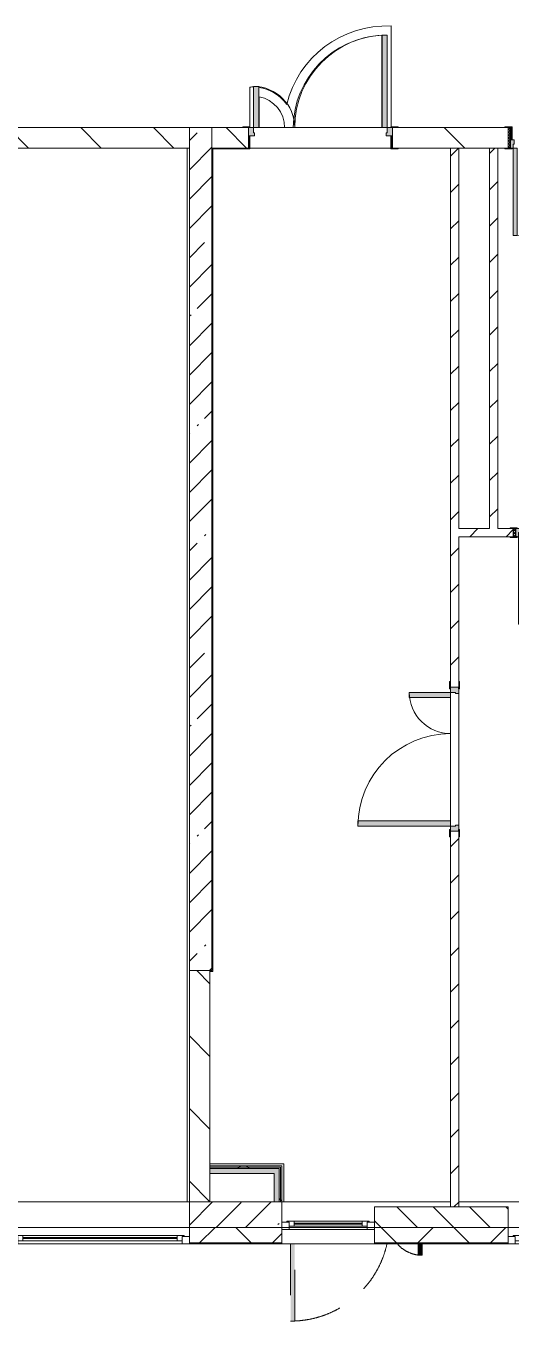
# Model space of a CAD drawing. Header units: millimetres. Extents: x -3245 to 186632, y -8553 to 29000.
# Drawn here: x 165162 to 169882, y -1010 to 11589 of the extents above; entities that cross this region are included whole.
import ezdxf

# ---------------------------------------------------------------- set-up
doc = ezdxf.new("R2010")
doc.units = ezdxf.units.MM
doc.linetypes.add('200_ШТРИХ__ш1_п0_6_', pattern=[800, 500, -300])
for name, color, linetype, lineweight in [('A-DETL-MBND-1', 7, '200_ШТРИХ__ш1_п0_6_', 9), ('A-GLAZ-2', 7, 'Continuous', 5), ('A-WALL', 7, 'Continuous', 9), ('A-WALL-7', 7, 'Continuous', 5), ('I-WALL-29', 7, 'Continuous', 5), ('S-COLS-2', 7, 'Continuous', 5)]:
    doc.layers.add(name, color=color, linetype=linetype, lineweight=lineweight)
for name, color, linetype, lineweight, true_color in [('A-DOOR-2', 7, 'Continuous', 5, 0xaaaaaa), ('A-DOOR-3', 7, 'Continuous', 5, 0xe2e2e2), ('A-DOOR-FRAM-2', 7, 'Continuous', 5, 0xe2e2e2), ('A-DOOR-FRAM-3', 7, 'Continuous', 5, 0xaaaaaa), ('A-FLOR-2', 7, 'Continuous', 5, 0xaaaaaa), ('I-WALL-28', 7, 'Continuous', 9, 0xe7e7e7)]:
    doc.layers.add(name, color=color, linetype=linetype, lineweight=lineweight, true_color=true_color)
pattern_1 = [(135, (59622.45, 0), (-353.5534, -353.5534), [])]
pattern_2 = [(45, (59622.45, 0), (-176.7767, 176.7767), [])]
pattern_3 = [(45, (59622.45, 0), (-285.1231, 285.1231), []), (45, (59907.57, 0), (-285.1231, 285.1231), [504.031, -100.806, 16.764, -84.042])]
pattern_4 = [(45, (59622.45, 0), (-530.33, 530.33), []), (135, (59622.45, 0), (-530.33, -530.33), [])]

# ---------------------------------------------------------------- blocks, each defined once
blk = doc.blocks.new('120_Окно_СКБ_1Ст - 120_Окно_СКБ_1Ст 900х2500_h_ с форточкой-22876038-2_4_1_птичка')
at = {"layer": 'A-GLAZ-2'}
for p, q in [((-450, -127), (-450, -57)), ((-450, -57), (-380, -57)), ((450, -57), (-450, -57)), ((-380, -57), (-380, -127)), ((380, -87), (-380, -87)), ((-380, -87), (-380, -127)), ((-330, -137), (-330, -87)), ((-330, -107), (330, -107)), ((330, -117), (-330, -117)), ((330, -137), (330, -87)), ((380, -127), (380, -57)), ((380, -57), (450, -57)), ((380, -127), (380, -87)), ((450, -57), (450, -127)), ((-380, -127), (-450, -127)), ((-450, -127), (-400, -127)), ((-380, -127), (-400, -127)), ((-400, -127), (-400, -137)), ((-400, -137), (400, -137)), ((400, -137), (-400, -137)), ((450, -127), (380, -127)), ((400, -127), (380, -127)), ((400, -127), (450, -127)), ((400, -137), (400, -127))]:
    blk.add_line(p, q, dxfattribs=at)
blk = doc.blocks.new('110_Дверь_СКБ_2Ст - Д-2а_л_ Из коридора на лестницу-32216062-2_4_1_птичка')
at = {"layer": 'A-DOOR-3'}
for points in [[(612.5, 100), (662.5, 100), (662.5, 1000), (612.5, 1000), (612.5, 721)], [(-587.5, 100), (-587.5, 500), (-637.5, 500), (-637.5, 100)], [(712.5, -100), (712.5, 20), (697.5, 20), (697.5, -100)]]:
    blk.add_hatch(color=256, dxfattribs=at).paths.add_polyline_path(points)
h = blk.add_hatch(color=256, dxfattribs=at)
h.paths.add_polyline_path([(652.5, 20), (712.5, 20), (712.5, 100), (662.5, 100), (662.5, 50), (652.5, 50)])
h.paths.add_polyline_path([(-687.5, 20), (-627.5, 20), (-627.5, 50), (-637.5, 50), (-637.5, 100), (-687.5, 100)])
at = {"layer": 'A-DOOR-FRAM-2'}
for points in [[(-672.5, 100), (-672.5, 108), (-742.5, 108), (-742.5, 100)], [(-672.5, -100), (-672.5, 20), (-687.5, 20), (-687.5, -100)], [(767.5, 100), (767.5, 108), (697.5, 108), (697.5, 100)], [(-672.5, -108), (-672.5, -100), (-742.5, -100), (-742.5, -108)], [(767.5, -108), (767.5, -100), (697.5, -100), (697.5, -108)]]:
    blk.add_hatch(color=256, dxfattribs=at).paths.add_polyline_path(points)
at = {"layer": 'A-DOOR-2'}
for p, q in [((662.5, 1000), (612.5, 1000)), ((612.5, 1000), (612.5, 100)), ((662.5, 100), (662.5, 1000)), ((-637.5, 500), (-637.5, 100)), ((-587.5, 500), (-637.5, 500)), ((-587.5, 100), (-587.5, 500)), ((-637.5, 100), (-587.5, 100)), ((612.5, 100), (662.5, 100))]:
    blk.add_line(p, q, dxfattribs=at)
for centre, radius, start, end in [((662.5, 100), 900, 90, 180), ((-637.5, 100), 400, 360, 90)]:
    blk.add_arc(centre, radius, start, end, dxfattribs=at)
at = {"layer": 'A-DOOR-FRAM-3'}
for p, q in [((-672.5, 108), (-742.5, 108)), ((-742.5, 108), (-742.5, 100)), ((-742.5, 100), (-672.5, 100)), ((-637.5, 100), (-687.5, 100)), ((-687.5, 100), (-687.5, 20)), ((-687.5, 20), (-627.5, 20)), ((-672.5, 20), (-687.5, 20)), ((-687.5, 20), (-687.5, -100)), ((-672.5, 100), (-672.5, 108)), ((-672.5, -100), (-672.5, 20)), ((-637.5, 50), (-637.5, 100)), ((-627.5, 50), (-637.5, 50)), ((-627.5, 20), (-627.5, 50)), ((662.5, 50), (652.5, 50)), ((652.5, 50), (652.5, 20)), ((652.5, 20), (712.5, 20)), ((662.5, 100), (662.5, 50)), ((712.5, 100), (662.5, 100)), ((767.5, 108), (697.5, 108)), ((697.5, 108), (697.5, 100)), ((697.5, 100), (767.5, 100)), ((712.5, 20), (697.5, 20)), ((697.5, 20), (697.5, -100)), ((712.5, 20), (712.5, 100)), ((712.5, -100), (712.5, 20)), ((767.5, 100), (767.5, 108)), ((-672.5, -100), (-742.5, -100)), ((-742.5, -100), (-742.5, -108)), ((-742.5, -108), (-672.5, -108)), ((-687.5, -100), (-672.5, -100)), ((-672.5, -108), (-672.5, -100)), ((697.5, -100), (712.5, -100)), ((767.5, -100), (697.5, -100)), ((697.5, -100), (697.5, -108)), ((697.5, -108), (767.5, -108)), ((767.5, -108), (767.5, -100))]:
    blk.add_line(p, q, dxfattribs=at)
blk = doc.blocks.new('110_Дверь_СКБ_1Ст_Внутренняя1 - Д-8 950x2100h_охрана-V164-2_4_1_птичка')
at = {"layer": 'A-DOOR-2'}
h = blk.add_hatch(dxfattribs=at)
h.set_pattern_fill('FP_136', color=256, style=0, pattern_type=2)
h.set_pattern_definition([(135, (1826.41, 164.685), (-14.14214, -14.14214), []), (225, (1826.41, 164.685), (14.14214, -14.14214), [])])
h.paths.add_polyline_path([(487.5, 100), (462.5, 100), (462.5, -100), (487.5, -100)])
at = {"layer": 'A-DOOR-3'}
h = blk.add_hatch(color=256, dxfattribs=at)
h.paths.add_polyline_path([(437.5, 100), (437.5, 60), (427.5, 60), (427.5, 20), (462.5, 20), (461.2, 100)])
h.paths.add_polyline_path([(-437.5, 100), (-437.5, 20), (-402.5, 20), (-402.5, 60), (-412.5, 60), (-412.5, 100)])
at = {"layer": 'A-DOOR-FRAM-2'}
for points in [[(397.5, 950), (397.5, 100), (437.5, 100), (437.5, 950)], [(-422.5, 108), (-492.5, 108), (-492.5, 100), (-422.5, 100)], [(-422.5, 20), (-437.5, 20), (-437.5, -100), (-422.5, -100)], [(461.2, 108), (447.5, 108), (447.5, 100), (517.5, 100), (517.5, 108)], [(461.2, 20), (447.5, 20), (447.5, -100), (462.5, -100), (462.5, 20)], [(-422.5, -100), (-492.5, -100), (-492.5, -108), (-422.5, -108)], [(517.5, -100), (447.5, -100), (447.5, -108), (517.5, -108)]]:
    blk.add_hatch(color=256, dxfattribs=at).paths.add_polyline_path(points)
at = {"layer": 'A-DOOR-FRAM-3'}
h = blk.add_hatch(dxfattribs=at)
h.set_pattern_fill('FP_137', color=256, style=0, pattern_type=2)
h.set_pattern_definition([(45, (-296.384, 164.685), (-14.1421, 14.1421), []), (135, (-296.384, 164.685), (-14.1421, -14.1421), [])])
h.paths.add_polyline_path([(-437.5, 100), (-462.5, 100), (-462.5, -100), (-437.5, -100)])
at = {"layer": 'A-DOOR-2'}
for p, q in [((437.5, 950), (397.5, 950)), ((397.5, 950), (397.5, 100)), ((437.5, 100), (437.5, 950)), ((397.5, 100), (437.5, 100))]:
    blk.add_line(p, q, dxfattribs=at)
blk.add_arc((437.5, 100), 850, 90, 180, dxfattribs=at)
at = {"layer": 'A-DOOR-FRAM-3'}
for p, q in [((-422.5, 108), (-492.5, 108)), ((-492.5, 108), (-492.5, 100)), ((-492.5, 100), (-422.5, 100)), ((-437.5, 100), (-462.5, 100)), ((-462.5, 100), (-462.5, -100)), ((-412.5, 100), (-437.5, 100)), ((-437.5, 100), (-437.5, 20)), ((-437.5, -100), (-437.5, 100)), ((-422.5, 100), (-437.5, 100)), ((-437.5, 100), (-437.5, 99)), ((-437.5, 99), (-422.5, 99)), ((-437.5, 20), (-402.5, 20)), ((-422.5, 20), (-437.5, 20)), ((-437.5, 20), (-437.5, -100)), ((-422.5, 100), (-422.5, 108)), ((-422.5, 99), (-422.5, 100)), ((-422.5, -100), (-422.5, 20)), ((-412.5, 60), (-412.5, 100)), ((-402.5, 60), (-412.5, 60)), ((-402.5, 20), (-402.5, 60)), ((437.5, 60), (427.5, 60)), ((427.5, 60), (427.5, 20)), ((427.5, 20), (462.5, 20)), ((437.5, 100), (437.5, 60)), ((462.5, 100), (437.5, 100)), ((517.5, 108), (447.5, 108)), ((447.5, 108), (447.5, 100)), ((462.5, 100), (447.5, 100)), ((447.5, 100), (447.5, 99)), ((447.5, 100), (517.5, 100)), ((447.5, 99), (462.5, 99)), ((462.5, 20), (447.5, 20)), ((447.5, 20), (447.5, -100)), ((462.5, 20), (462.5, 100)), ((487.5, 100), (462.5, 100)), ((462.5, 100), (462.5, -100)), ((462.5, 99), (462.5, 100)), ((462.5, -100), (462.5, 20)), ((487.5, -100), (487.5, 100)), ((517.5, 100), (517.5, 108)), ((-422.5, -100), (-492.5, -100)), ((-492.5, -100), (-492.5, -108)), ((-492.5, -108), (-422.5, -108)), ((-462.5, -100), (-437.5, -100)), ((-437.5, -100), (-422.5, -100)), ((-422.5, -108), (-422.5, -100)), ((447.5, -100), (462.5, -100)), ((517.5, -100), (447.5, -100)), ((447.5, -100), (447.5, -108)), ((447.5, -108), (517.5, -108)), ((462.5, -100), (487.5, -100)), ((517.5, -108), (517.5, -100))]:
    blk.add_line(p, q, dxfattribs=at)
blk = doc.blocks.new('110_Дверь_СКБ_1Ст_Внутренняя1 - Д-8 950x2100h_охрана-V165-2_4_1_птичка')
at = {"layer": 'A-DOOR-2'}
h = blk.add_hatch(dxfattribs=at)
h.set_pattern_fill('FP_172', color=256, style=0, pattern_type=2)
h.set_pattern_definition([(135, (1826.41, 104.685), (-14.14214, -14.14214), []), (225, (1826.41, 104.685), (14.14214, -14.14214), [])])
h.paths.add_polyline_path([(487, 40), (462, 40), (462, -40), (487, -40)])
at = {"layer": 'A-DOOR-3'}
h = blk.add_hatch(color=256, dxfattribs=at)
h.paths.add_polyline_path([(437, 40), (437, 0), (427, 0), (427, -40), (462, -40), (462, 40)])
h.paths.add_polyline_path([(-413, 40), (-438, 40), (-438, -40), (-403, -40), (-403, 0), (-413, 0)])
at = {"layer": 'A-DOOR-FRAM-2'}
for points in [[(437, 890), (397, 890), (397, 40), (437, 40), (437, 67)], [(-493, 48), (-493, 40), (-423, 40), (-423, 48)], [(517, 48), (447, 48), (447, 40), (517, 40)], [(-423, -40), (-493, -40), (-493, -48), (-423, -48)], [(447, -40), (447, -48), (517, -48), (517, -40)]]:
    blk.add_hatch(color=256, dxfattribs=at).paths.add_polyline_path(points)
at = {"layer": 'A-DOOR-FRAM-3'}
h = blk.add_hatch(dxfattribs=at)
h.set_pattern_fill('FP_173', color=256, style=0, pattern_type=2)
h.set_pattern_definition([(45, (-296.384, 104.685), (-14.1421, 14.1421), []), (135, (-296.384, 104.685), (-14.1421, -14.1421), [])])
h.paths.add_polyline_path([(-438, 40), (-463, 40), (-463, -40), (-438, -40)])
at = {"layer": 'A-DOOR-2'}
for p, q in [((437, 890), (397, 890)), ((397, 890), (397, 40)), ((437, 40), (437, 890)), ((397, 40), (437, 40))]:
    blk.add_line(p, q, dxfattribs=at)
blk.add_arc((437, 40), 850, 90, 180, dxfattribs=at)
at = {"layer": 'A-DOOR-FRAM-3'}
for p, q in [((-423, 48), (-493, 48)), ((-493, 48), (-493, 40)), ((-493, 40), (-423, 40)), ((-438, 40), (-463, 40)), ((-463, 40), (-463, -40)), ((-413, 40), (-438, 40)), ((-438, 40), (-438, -40)), ((-438, -40), (-438, 40)), ((-423, 40), (-438, 40)), ((-438, 40), (-438, 39)), ((-438, 39), (-423, 39)), ((-423, 40), (-423, 48)), ((-423, 39), (-423, 40)), ((-413, 0), (-413, 40)), ((-403, 0), (-413, 0)), ((-403, -40), (-403, 0)), ((437, 0), (427, 0)), ((427, 0), (427, -40)), ((437, 40), (437, 0)), ((462, 40), (437, 40)), ((517, 48), (447, 48)), ((447, 48), (447, 40)), ((462, 40), (447, 40)), ((447, 40), (447, 39)), ((447, 40), (517, 40)), ((447, 39), (462, 39)), ((462, -40), (462, 40)), ((487, 40), (462, 40)), ((462, 40), (462, -40)), ((462, 39), (462, 40)), ((487, -40), (487, 40)), ((517, 40), (517, 48)), ((-423, -40), (-493, -40)), ((-493, -40), (-493, -48)), ((-493, -48), (-423, -48)), ((-463, -40), (-438, -40)), ((-423, -39), (-438, -39)), ((-438, -39), (-438, -40)), ((-438, -40), (-403, -40)), ((-438, -40), (-423, -40)), ((-423, -40), (-423, -39)), ((-423, -48), (-423, -40)), ((427, -40), (462, -40)), ((462, -39), (447, -39)), ((447, -39), (447, -40)), ((447, -40), (462, -40)), ((517, -40), (447, -40)), ((447, -40), (447, -48)), ((447, -48), (517, -48)), ((462, -40), (462, -39)), ((462, -40), (487, -40)), ((517, -48), (517, -40))]:
    blk.add_line(p, q, dxfattribs=at)
blk = doc.blocks.new('110_Дверь_СКБ_2Ст_Наружная - ДН-5_л__ Двухстворчатая 1350 х3800 _h_ в свету с верхним остеклением-21877029-2_4_1_птичка')
at = {"layer": 'A-DETL-MBND-1'}
for points in [[(619, 1010), (619, 258), (659, 258), (659, 1010)], [(-621, 370), (-621, 258), (-581, 258), (-581, 370)]]:
    blk.add_hatch(color=256, dxfattribs=at).paths.add_polyline_path(points)
for p, q in [((659, 1010), (619, 1010)), ((619, 1010), (619, 258)), ((659, 258), (659, 1010)), ((-621, 370), (-621, 258)), ((-581, 370), (-621, 370)), ((-581, 258), (-581, 370))]:
    blk.add_line(p, q, dxfattribs=at)
for centre, radius, start, end in [((659, 50), 960, 90, 167.443), ((-621, 50), 320, 42.2942, 90)]:
    blk.add_arc(centre, radius, start, end, dxfattribs=at)
blk = doc.blocks.new('120_Окно_СКБ_2Ст_Фрамуга сверху - 120_Окно_СКБ_2Ст_2300х2500_h_ ДОО-22877051-2_4_1_птичка')
at = {"layer": 'A-GLAZ-2'}
for p, q in [((-1150, 13), (-1150, 83)), ((-1150, 83), (-1080, 83)), ((1150, 83), (-1150, 83)), ((-1080, 13), (-1150, 13)), ((-1150, 13), (-1100, 13)), ((-1080, 13), (-1100, 13)), ((-1100, 13), (-1100, 3)), ((-1100, 3), (540, 3)), ((540, 3), (-1100, 3)), ((-1080, 83), (-1080, 13)), ((-1080, 83), (1080, 83)), ((520, 53), (-1080, 53)), ((-1080, 53), (-1080, 13)), ((-1030, 3), (-1030, 53)), ((-1030, 33), (470, 33)), ((470, 23), (-1030, 23)), ((470, 3), (470, 53)), ((520, 13), (520, 83)), ((520, 83), (590, 83)), ((520, 13), (520, 53)), ((590, 13), (520, 13)), ((540, 13), (520, 13)), ((540, 13), (570, 13)), ((540, 13), (570, 13)), ((540, 3), (540, 13)), ((590, 13), (570, 13)), ((570, 13), (570, 3)), ((570, 3), (1100, 3)), ((1100, 3), (570, 3)), ((590, 83), (590, 13)), ((1080, 53), (590, 53)), ((590, 53), (590, 13)), ((640, 3), (640, 53)), ((640, 33), (1030, 33)), ((1030, 23), (640, 23)), ((1030, 3), (1030, 53)), ((1080, 13), (1080, 83)), ((1080, 83), (1150, 83)), ((1080, 13), (1080, 53)), ((1150, 13), (1080, 13)), ((1100, 13), (1080, 13)), ((1100, 13), (1150, 13)), ((1100, 3), (1100, 13)), ((1150, 83), (1150, 13))]:
    blk.add_line(p, q, dxfattribs=at)
blk = doc.blocks.new('110_Дверь_СКБ_2Ст - Д-5_п_ Из игровой в коридор-32351726-2_4_1_птичка')
at = {"layer": 'A-DOOR-3'}
h = blk.add_hatch(color=256, dxfattribs=at)
h.paths.add_polyline_path([(712, -40), (712, 40), (652, 40), (652, 10), (662, 10), (662, -40)])
h.paths.add_polyline_path([(-628, 40), (-688, 40), (-688, -40), (-638, -40), (-638, 10), (-628, 10)])
for points in [[(-588, -440), (-588, -40), (-638, -40), (-638, -440)], [(662, -40), (612, -40), (612, -940), (662, -940)]]:
    blk.add_hatch(color=256, dxfattribs=at).paths.add_polyline_path(points)
at = {"layer": 'A-DOOR-FRAM-2'}
for points in [[(-673, 48), (-743, 48), (-743, 40), (-673, 40)], [(767, 48), (697, 48), (697, 40), (767, 40)], [(-673, -40), (-743, -40), (-743, -48), (-673, -48)], [(767, -40), (697, -40), (697, -48), (767, -48)]]:
    blk.add_hatch(color=256, dxfattribs=at).paths.add_polyline_path(points)
at = {"layer": 'A-DOOR-2'}
for p, q in [((-638, -40), (-588, -40)), ((-638, -440), (-638, -40)), ((-588, -40), (-588, -440)), ((612, -40), (662, -40)), ((612, -940), (612, -40)), ((662, -40), (662, -940)), ((-588, -440), (-638, -440)), ((662, -940), (612, -940))]:
    blk.add_line(p, q, dxfattribs=at)
for centre, radius, start, end in [((-638, -40), 400, 270, 0), ((662, -40), 900, 180, 270)]:
    blk.add_arc(centre, radius, start, end, dxfattribs=at)
at = {"layer": 'A-DOOR-FRAM-3'}
for p, q in [((-743, 48), (-673, 48)), ((-743, 40), (-743, 48)), ((-673, 40), (-743, 40)), ((-688, 40), (-628, 40)), ((-688, -40), (-688, 40)), ((-688, 40), (-673, 40)), ((-688, 39), (-688, 40)), ((-673, 39), (-688, 39)), ((-673, 48), (-673, 40)), ((-673, 40), (-673, 39)), ((-638, 10), (-638, -40)), ((-628, 10), (-638, 10)), ((-628, 40), (-628, 10)), ((652, 40), (712, 40)), ((652, 10), (652, 40)), ((662, 10), (652, 10)), ((662, -40), (662, 10)), ((697, 40), (697, 48)), ((697, 48), (767, 48)), ((697, 39), (697, 40)), ((697, 40), (712, 40)), ((767, 40), (697, 40)), ((712, 39), (697, 39)), ((712, 40), (712, -40)), ((712, 40), (712, 39)), ((767, 48), (767, 40)), ((-743, -40), (-673, -40)), ((-743, -48), (-743, -40)), ((-673, -48), (-743, -48)), ((-638, -40), (-688, -40)), ((-673, -40), (-673, -48)), ((712, -40), (662, -40)), ((697, -48), (697, -40)), ((697, -40), (767, -40)), ((767, -48), (697, -48)), ((767, -40), (767, -48))]:
    blk.add_line(p, q, dxfattribs=at)

msp = doc.modelspace()

# ---------------------------------------------------------------- hatches: boundary and pattern name
at = {"layer": 'A-WALL-7'}
h = msp.add_hatch(dxfattribs=at)
h.set_pattern_fill('FP_133', color=256, style=0, pattern_type=2)
h.set_pattern_definition([(135, (59622.45, 0), (-176.7767, -176.7767), [])])
h.paths.add_polyline_path([(181652.4, -100), (182452.4, -100), (182452.4, 100), (181652.4, 100)])
h.paths.add_polyline_path([(169781.6, -100), (169852.4, -100), (169852.4, 100), (168552.4, 100), (168552.4, -100), (169317.9, -100)])
h.paths.add_polyline_path([(178593.1, -100), (178952.4, -100), (178952.4, 100), (178452.4, 100), (178452.4, -100)])
h.paths.add_polyline_path([(173302.4, -100), (173302.4, 100), (173052.4, 100), (173052.4, -100)])
h.paths.add_polyline_path([(174202.4, -100), (175252.4, -100), (175252.4, 100), (174202.4, 100)])
h.paths.add_polyline_path([(154402.4, -100), (154402.4, 100), (154152.4, 100), (154152.4, -100)])
h.paths.add_polyline_path([(155405.1, -100), (158652.4, -100), (158651.4, 100), (155302.4, 100), (155302.4, -100)])
h.paths.add_polyline_path([(162252.4, -100), (162502.4, -100), (162502.4, 100), (162252.4, 100)])
h.paths.add_polyline_path([(164216.5, -100), (164452.4, -100), (164452.4, 100), (163402.4, 100), (163402.4, -100)])
h.paths.add_polyline_path([(160452.4, -100), (161352.4, -100), (161352.4, 100), (160452.4, 100)])
h.paths.add_polyline_path([(152158.8, -100), (152352.4, -100), (152352.4, 100), (151552.4, 100), (151552.4, -100), (151718.2, -100)])
h = msp.add_hatch(dxfattribs=at)
h.set_pattern_fill('FP_123', color=256, style=0, pattern_type=2)
h.set_pattern_definition([(45, (59622.45, 0), (-353.5534, 353.5534), []), (135, (59622.45, 0), (-353.5534, -353.5534), [])])
h.paths.add_polyline_path([(181839.4, -250), (182452.4, -250), (182452.4, -100), (181652.4, -100), (181652.4, -250)])
h.paths.add_polyline_path([(179984.4, -250), (180752.4, -250), (180752.4, -100), (179852.4, -100), (179852.4, -250)])
h.paths.add_polyline_path([(184622, -250), (184702.4, -250), (184702.4, -100), (183352.4, -100), (183352.4, -250), (183694.4, -250)])
h.paths.add_polyline_path([(172152.4, -250), (173302.4, -250), (173302.4, -100), (172152.4, -100)])
h.paths.add_polyline_path([(166999.1, -250), (167652.4, -250), (167652.4, -100), (166752.4, -100), (166752.4, -250)])
h.paths.add_polyline_path([(168552.4, -250), (169852.4, -250), (169852.4, -100), (168552.4, -100)])
h.paths.add_polyline_path([(174202.4, -250), (175252.4, -250), (175252.4, -100), (174202.4, -100)])
h.paths.add_polyline_path([(178952.4, -250), (178952.4, -100), (177552.4, -100), (177552.4, -250), (178593.1, -250)])
h.paths.add_polyline_path([(161434, -250), (162502.4, -250), (162502.4, -100), (160452.4, -100), (160452.4, -250), (161352.4, -250)])
h.paths.add_polyline_path([(163402.4, -250), (164452.4, -250), (164452.4, -100), (163402.4, -100)])
h.paths.add_polyline_path([(158652.4, -250), (159552.4, -250), (159552.4, -100), (155302.4, -100), (155302.4, -250), (158651.4, -250)])
h.paths.add_polyline_path([(153252.4, -250), (154402.4, -250), (154402.4, -100), (153252.4, -100)])
h.paths.add_polyline_path([(148832.4, -250), (150652.4, -250), (150652.4, -100), (148832.4, -100)])
h.paths.add_polyline_path([(151695, -250), (152352.4, -250), (152352.4, -100), (151552.4, -100), (151552.4, -250)])
at = {"layer": 'I-WALL-28'}
for points in [[(167577.4, 426), (167577.4, 476), (166952.4, 476), (166952.4, 426), (166999.1, 426)], [(167577.4, 150), (167627.4, 150), (167627.4, 476), (167577.4, 476), (167577.4, 230.5)]]:
    msp.add_hatch(color=256, dxfattribs=at).paths.add_polyline_path(points)
at = {"layer": 'I-WALL-29'}
h = msp.add_hatch(dxfattribs=at)
h.set_pattern_fill('FP_134', color=256, style=0, pattern_type=2)
h.set_pattern_definition(pattern_1)
h.paths.add_polyline_path([(164747.4, 10400), (166752.4, 10400), (166752.4, 10600), (164717.4, 10600), (164717.4, 10400)])
h.paths.add_polyline_path([(162361.5, 10400), (163267.4, 10400), (163267.4, 10600), (161232.4, 10600), (161232.4, 10400)])
h = msp.add_hatch(dxfattribs=at)
h.set_pattern_fill('FP_131', color=256, style=0, pattern_type=2)
h.set_pattern_definition(pattern_3)
h.paths.add_polyline_path([(166972.4, 2400), (166972.4, 10600), (166752.4, 10600), (166752.4, 2400)])
h = msp.add_hatch(dxfattribs=at)
h.set_pattern_fill('FP_134', color=256, style=0, pattern_type=2)
h.set_pattern_definition(pattern_1)
h.paths.add_polyline_path([(178952.4, 10400), (180832.4, 10400), (180832.4, 10600), (178952.4, 10600)])
h.paths.add_polyline_path([(166999.1, 10400), (167327.4, 10400), (167327.4, 10600), (166972.4, 10600), (166972.4, 10400)])
h.paths.add_polyline_path([(171172.9, 10400), (171552.4, 10400), (171552.4, 10600), (170802.4, 10600), (170802.4, 10400), (170832.4, 10400)])
h.paths.add_polyline_path([(168727.4, 10400), (169852.4, 10400), (169852.4, 10600), (168727.4, 10600), (168727.4, 10520)])
h = msp.add_hatch(dxfattribs=at)
h.set_pattern_fill('FP_135', color=256, style=0, pattern_type=2)
h.set_pattern_definition(pattern_2)
h.paths.add_polyline_path([(169317.9, 100), (169372.4, 100), (169372.4, 3755), (169292.4, 3755), (169292.4, 100)])
h.paths.add_polyline_path([(169292.4, 5155), (169372.4, 5155), (169372.4, 10400), (169292.4, 10400), (169292.4, 5210)])
h = msp.add_hatch(dxfattribs=at)
h.set_pattern_fill('FP_135', color=256, style=0, pattern_type=2)
h.set_pattern_definition(pattern_2)
h.paths.add_polyline_path([(169752.4, 6700), (169752.4, 10400), (169672.4, 10400), (169672.4, 6700)])
h = msp.add_hatch(dxfattribs=at)
h.set_pattern_fill('FP_135', color=256, style=0, pattern_type=2)
h.set_pattern_definition(pattern_2)
h.paths.add_polyline_path([(169372.4, 6620), (169902.4, 6620), (169902.4, 6700), (169372.4, 6700)])
h.paths.add_polyline_path([(170852.4, 6620), (171552.4, 6620), (171552.4, 6700), (170852.4, 6700)])
h = msp.add_hatch(dxfattribs=at)
h.set_pattern_fill('FP_134', color=256, style=0, pattern_type=2)
h.set_pattern_definition(pattern_1)
h.paths.add_polyline_path([(166952.4, 150), (166952.4, 2400), (166752.4, 2400), (166752.4, 150)])
h = msp.add_hatch(dxfattribs=at)
h.set_pattern_fill('FP_227', color=256, style=0, pattern_type=2)
h.set_pattern_definition(pattern_4)
h.paths.add_polyline_path([(167639.9, 488.5), (167639.9, 501), (166952.4, 501), (166952.4, 488.5), (167627.4, 488.5)])
h = msp.add_hatch(dxfattribs=at)
h.set_pattern_fill('FP_227', color=256, style=0, pattern_type=2)
h.set_pattern_definition(pattern_4)
h.paths.add_polyline_path([(167577.4, 476), (167627.4, 476), (167627.4, 488.5), (166952.4, 488.5), (166952.4, 476), (166999.1, 476)])
h = msp.add_hatch(dxfattribs=at)
h.set_pattern_fill('FP_227', color=256, style=0, pattern_type=2)
h.set_pattern_definition(pattern_4)
h.paths.add_polyline_path([(167627.4, 150), (167639.9, 150), (167639.9, 488.5), (167627.4, 488.5), (167627.4, 230.5)])
h = msp.add_hatch(dxfattribs=at)
h.set_pattern_fill('FP_227', color=256, style=0, pattern_type=2)
h.set_pattern_definition(pattern_4)
h.paths.add_polyline_path([(167639.9, 150), (167652.4, 150), (167652.4, 501), (167639.9, 501), (167639.9, 230.5)])
at = {"layer": 'S-COLS-2'}
h = msp.add_hatch(dxfattribs=at)
h.set_pattern_fill('FP_131', color=256, style=0, pattern_type=2)
h.set_pattern_definition(pattern_3)
h.paths.add_polyline_path([(166752.4, -100), (167652.4, -100), (167652.4, 150), (166752.4, 150)])

# ---------------------------------------------------------------- linework, layer by layer
at = {"layer": 'A-FLOR-2'}
for p, q in [((168624.5, 11497.8), (168624.5, 10600)), ((168714.5, 10608), (168714.5, 11588.1)), ((167340.4, 10993.6), (167340.4, 10608)), ((167430.4, 10600), (167430.4, 10899.7)), ((167430.4, 10600), (167762.1, 10600)), ((166732.4, 150), (166732.4, 10400)), ((167272.4, 10392), (166982.4, 10392)), ((166982.4, 10392), (166982.4, 2392)), ((166982.4, 2392), (166952.4, 2392)), ((166952.4, 521), (167672.4, 521)), ((167672.4, 521), (167672.4, 150))]:
    msp.add_line(p, q, dxfattribs=at)
for centre, radius, start, end in [((168672, 10589), 1000, 87.56236, 166.45029), ((168672, 10589), 910, 92.99005, 179.3074), ((167374, 10600), 395, 89.4985, 94.87345), ((167374, 10600), 395, 34.42231, 82.19504), ((167374, 10600), 305, 360, 79.33549)]:
    msp.add_arc(centre, radius, start, end, dxfattribs=at)
at = {"layer": 'A-WALL'}
for p, q in [((166752.4, 10400), (166752.4, 10600)), ((166972.4, 10600), (166972.4, 10400)), ((169372.4, 10400), (169292.4, 10400)), ((169752.4, 10400), (169672.4, 10400)), ((166952.4, 488.5), (167639.9, 488.5)), ((166952.4, 476), (167627.4, 476)), ((167627.4, 476), (167627.4, 150)), ((167639.9, 488.5), (167639.9, 150)), ((169292.4, 100), (169372.4, 100)), ((168552.4, -100), (169852.4, -100)), ((169852.4, -100), (168552.4, -100)), ((166752.4, -250), (167652.4, -250)), ((168552.4, -250), (169852.4, -250)), ((166752.4, -253), (167652.4, -253)), ((168552.4, -253), (169852.4, -253))]:
    msp.add_line(p, q, dxfattribs=at)
at = {"layer": 'A-WALL-7'}
for p, q in [((169292.4, 100), (168552.4, 100)), ((168552.4, 100), (168552.4, -258)), ((169852.4, 100), (169372.4, 100)), ((169852.4, -258), (169852.4, 100)), ((166752.4, -100), (166752.4, -258)), ((166752.4, -100), (167652.4, -100)), ((167652.4, -258), (167652.4, -100)), ((152352.4, -258), (166752.4, -258)), ((178952.4, -258), (166752.4, -258))]:
    msp.add_line(p, q, dxfattribs=at)
at = {"layer": 'I-WALL-29'}
for p, q in [((167272.4, 10600), (164747.4, 10600)), ((167762.1, 10600), (168624.5, 10600)), ((169822.4, 10600), (168782.4, 10600)), ((164747.4, 10400), (166752.4, 10400)), ((166752.4, 10400), (166752.4, 150)), ((166972.4, 10400), (167272.4, 10400)), ((166972.4, 2400), (166972.4, 10400)), ((168712.4, 10400), (167342.4, 10400)), ((168782.4, 10400), (169292.4, 10400)), ((169292.4, 10400), (169292.4, 5210)), ((169372.4, 10400), (169672.4, 10400)), ((169372.4, 6700), (169372.4, 10400)), ((169672.4, 10400), (169672.4, 6700)), ((169752.4, 10400), (169822.4, 10400)), ((169752.4, 6700), (169752.4, 10400)), ((169672.4, 6700), (169372.4, 6700)), ((169872.4, 6700), (169752.4, 6700)), ((169372.4, 6620), (169872.4, 6620)), ((169372.4, 5210), (169372.4, 6620)), ((169292.4, 3855), (169292.4, 5055)), ((169372.4, 5095), (169372.4, 3815)), ((169292.4, 3700), (169292.4, 100)), ((169372.4, 100), (169372.4, 3700)), ((166972.4, 2400), (166752.4, 2400)), ((166952.4, 150), (166952.4, 2400)), ((167652.4, 501), (166952.4, 501)), ((166952.4, 426), (167577.4, 426)), ((167577.4, 426), (167577.4, 150)), ((167652.4, 150), (167652.4, 501)), ((162252.4, 150), (166752.4, 150)), ((166752.4, 150), (166952.4, 150)), ((167577.4, 150), (167652.4, 150)), ((167652.4, 150), (169292.4, 150)), ((169372.4, 150), (172152.4, 150)), ((166752.4, -100), (164452.4, -100)), ((168552.4, -100), (167652.4, -100)), ((172152.4, -100), (169852.4, -100))]:
    msp.add_line(p, q, dxfattribs=at)
at = {"layer": 'S-COLS-2'}
for p, q in [((167652.4, 150), (166752.4, 150)), ((166752.4, 150), (166752.4, -100)), ((167652.4, -100), (167652.4, 150)), ((166752.4, -100), (167652.4, -100))]:
    msp.add_line(p, q, dxfattribs=at)

# ---------------------------------------------------------------- block references
at = {"layer": 'A-DETL-MBND-1', "rotation": 180}
msp.add_blockref('110_Дверь_СКБ_2Ст_Наружная - ДН-5_л__ Двухстворчатая 1350 х3800 _h_ в свету с верхним остеклением-21877029-2_4_1_птичка', (168396.9, 0), dxfattribs=at)
at = {"layer": 'A-DOOR-2'}
msp.add_blockref('110_Дверь_СКБ_2Ст - Д-2а_л_ Из коридора на лестницу-32216062-2_4_1_птичка', (168014.9, 10500), dxfattribs=at)
for name, p, rotation in [('110_Дверь_СКБ_1Ст_Внутренняя1 - Д-8 950x2100h_охрана-V164-2_4_1_птичка', (170339.9, 10500), 180), ('110_Дверь_СКБ_1Ст_Внутренняя1 - Д-8 950x2100h_охрана-V165-2_4_1_птичка', (170389.9, 6660), 180), ('110_Дверь_СКБ_2Ст - Д-5_п_ Из игровой в коридор-32351726-2_4_1_птичка', (169332.4, 4467.5), 269.9999999999999)]:
    msp.add_blockref(name, p, dxfattribs=dict(at, rotation=rotation))
at = {"layer": 'A-GLAZ-2', "rotation": 180}
for name, p in [('120_Окно_СКБ_1Ст - 120_Окно_СКБ_1Ст 900х2500_h_ с форточкой-22876038-2_4_1_птичка', (168102.4, -175)), ('120_Окно_СКБ_2Ст_Фрамуга сверху - 120_Окно_СКБ_2Ст_2300х2500_h_ ДОО-22877051-2_4_1_птичка', (165602.4, -175)), ('120_Окно_СКБ_2Ст_Фрамуга сверху - 120_Окно_СКБ_2Ст_2300х2500_h_ ДОО-22877051-2_4_1_птичка', (171002.4, -175))]:
    msp.add_blockref(name, p, dxfattribs=at)

doc.saveas('drawing.dxf')
